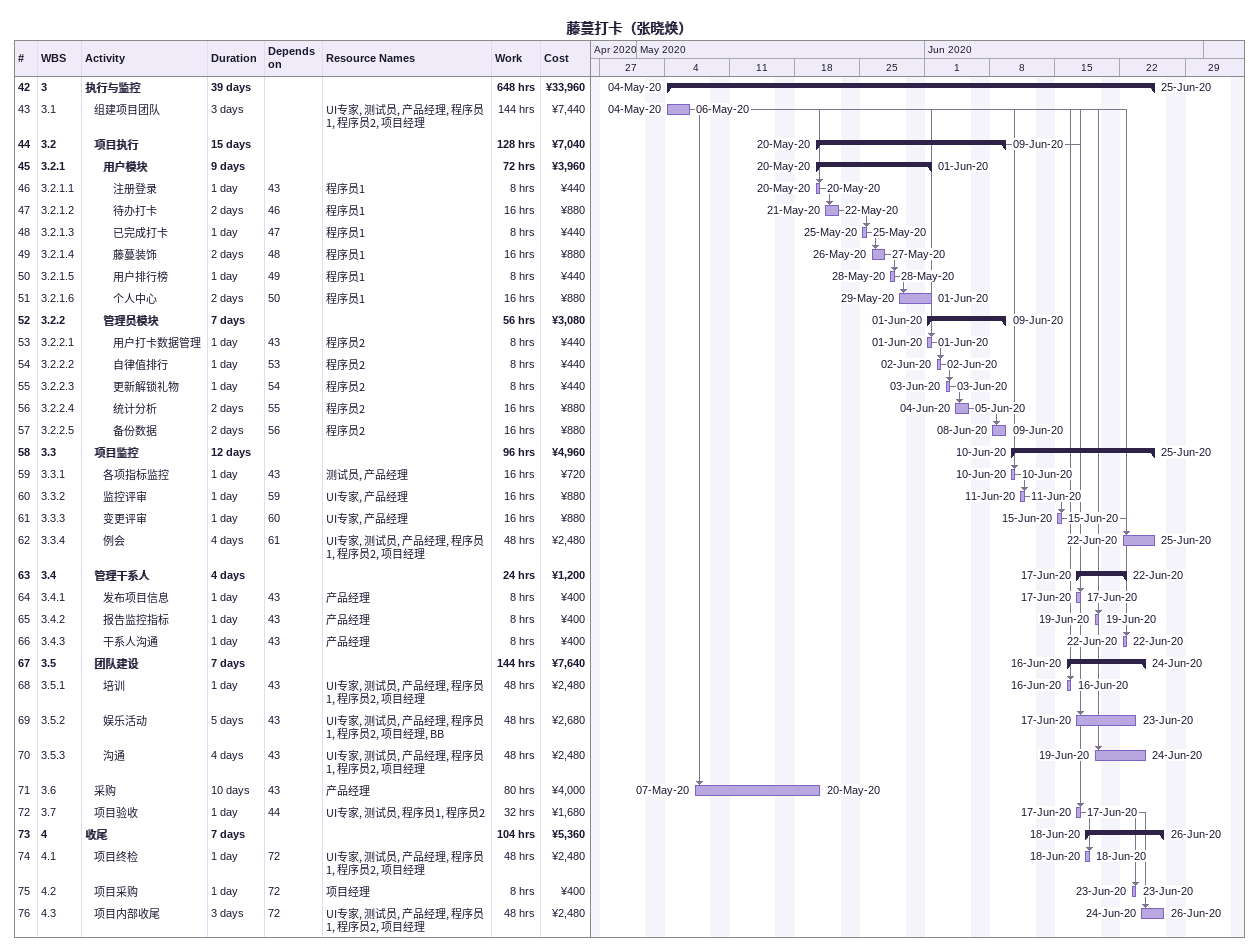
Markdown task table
藤蔓打卡（张晓焕）

| ID | WBS | Task | Duration | Start | Finish | Predecessors | Resources | Work (h) | Cost (¥) |
|---|---|---|---|---|---|---|---|---|---|
| 42 | 3 | **执行与监控** | 39d | 2020-05-04 | 2020-06-25 |  |  | 648 | 33960 |
| 43 | 3.1 | 组建项目团队 | 3d | 2020-05-04 | 2020-05-06 |  | UI专家, 测试员, 产品经理, 程序员1, 程序员2, 项目经理 | 144 | 7440 |
| 44 | 3.2 | **项目执行** | 15d | 2020-05-20 | 2020-06-09 |  |  | 128 | 7040 |
| 45 | 3.2.1 | **用户模块** | 9d | 2020-05-20 | 2020-06-01 |  |  | 72 | 3960 |
| 46 | 3.2.1.1 | 注册登录 | 1d | 2020-05-20 | 2020-05-20 | 43 | 程序员1 | 8 | 440 |
| 47 | 3.2.1.2 | 待办打卡 | 2d | 2020-05-21 | 2020-05-22 | 46 | 程序员1 | 16 | 880 |
| 48 | 3.2.1.3 | 已完成打卡 | 1d | 2020-05-25 | 2020-05-25 | 47 | 程序员1 | 8 | 440 |
| 49 | 3.2.1.4 | 藤蔓装饰 | 2d | 2020-05-26 | 2020-05-27 | 48 | 程序员1 | 16 | 880 |
| 50 | 3.2.1.5 | 用户排行榜 | 1d | 2020-05-28 | 2020-05-28 | 49 | 程序员1 | 8 | 440 |
| 51 | 3.2.1.6 | 个人中心 | 2d | 2020-05-29 | 2020-06-01 | 50 | 程序员1 | 16 | 880 |
| 52 | 3.2.2 | **管理员模块** | 7d | 2020-06-01 | 2020-06-09 |  |  | 56 | 3080 |
| 53 | 3.2.2.1 | 用户打卡数据管理 | 1d | 2020-06-01 | 2020-06-01 | 43 | 程序员2 | 8 | 440 |
| 54 | 3.2.2.2 | 自律值排行 | 1d | 2020-06-02 | 2020-06-02 | 53 | 程序员2 | 8 | 440 |
| 55 | 3.2.2.3 | 更新解锁礼物 | 1d | 2020-06-03 | 2020-06-03 | 54 | 程序员2 | 8 | 440 |
| 56 | 3.2.2.4 | 统计分析 | 2d | 2020-06-04 | 2020-06-05 | 55 | 程序员2 | 16 | 880 |
| 57 | 3.2.2.5 | 备份数据 | 2d | 2020-06-08 | 2020-06-09 | 56 | 程序员2 | 16 | 880 |
| 58 | 3.3 | **项目监控** | 12d | 2020-06-10 | 2020-06-25 |  |  | 96 | 4960 |
| 59 | 3.3.1 | 各项指标监控 | 1d | 2020-06-10 | 2020-06-10 | 43 | 测试员, 产品经理 | 16 | 720 |
| 60 | 3.3.2 | 监控评审 | 1d | 2020-06-11 | 2020-06-11 | 59 | UI专家, 产品经理 | 16 | 880 |
| 61 | 3.3.3 | 变更评审 | 1d | 2020-06-15 | 2020-06-15 | 60 | UI专家, 产品经理 | 16 | 880 |
| 62 | 3.3.4 | 例会 | 4d | 2020-06-22 | 2020-06-25 | 61 | UI专家, 测试员, 产品经理, 程序员1, 程序员2, 项目经理 | 48 | 2480 |
| 63 | 3.4 | **管理干系人** | 4d | 2020-06-17 | 2020-06-22 |  |  | 24 | 1200 |
| 64 | 3.4.1 | 发布项目信息 | 1d | 2020-06-17 | 2020-06-17 | 43 | 产品经理 | 8 | 400 |
| 65 | 3.4.2 | 报告监控指标 | 1d | 2020-06-19 | 2020-06-19 | 43 | 产品经理 | 8 | 400 |
| 66 | 3.4.3 | 干系人沟通 | 1d | 2020-06-22 | 2020-06-22 | 43 | 产品经理 | 8 | 400 |
| 67 | 3.5 | **团队建设** | 7d | 2020-06-16 | 2020-06-24 |  |  | 144 | 7640 |
| 68 | 3.5.1 | 培训 | 1d | 2020-06-16 | 2020-06-16 | 43 | UI专家, 测试员, 产品经理, 程序员1, 程序员2, 项目经理 | 48 | 2480 |
| 69 | 3.5.2 | 娱乐活动 | 5d | 2020-06-17 | 2020-06-23 | 43 | UI专家, 测试员, 产品经理, 程序员1, 程序员2, 项目经理, BB | 48 | 2680 |
| 70 | 3.5.3 | 沟通 | 4d | 2020-06-19 | 2020-06-24 | 43 | UI专家, 测试员, 产品经理, 程序员1, 程序员2, 项目经理 | 48 | 2480 |
| 71 | 3.6 | 采购 | 10d | 2020-05-07 | 2020-05-20 | 43 | 产品经理 | 80 | 4000 |
| 72 | 3.7 | 项目验收 | 1d | 2020-06-17 | 2020-06-17 | 44 | UI专家, 测试员, 程序员1, 程序员2 | 32 | 1680 |
| 73 | 4 | **收尾** | 7d | 2020-06-18 | 2020-06-26 |  |  | 104 | 5360 |
| 74 | 4.1 | 项目终检 | 1d | 2020-06-18 | 2020-06-18 | 72 | UI专家, 测试员, 产品经理, 程序员1, 程序员2, 项目经理 | 48 | 2480 |
| 75 | 4.2 | 项目采购 | 1d | 2020-06-23 | 2020-06-23 | 72 | 项目经理 | 8 | 400 |
| 76 | 4.3 | 项目内部收尾 | 3d | 2020-06-24 | 2020-06-26 | 72 | UI专家, 测试员, 产品经理, 程序员1, 程序员2, 项目经理 | 48 | 2480 |
